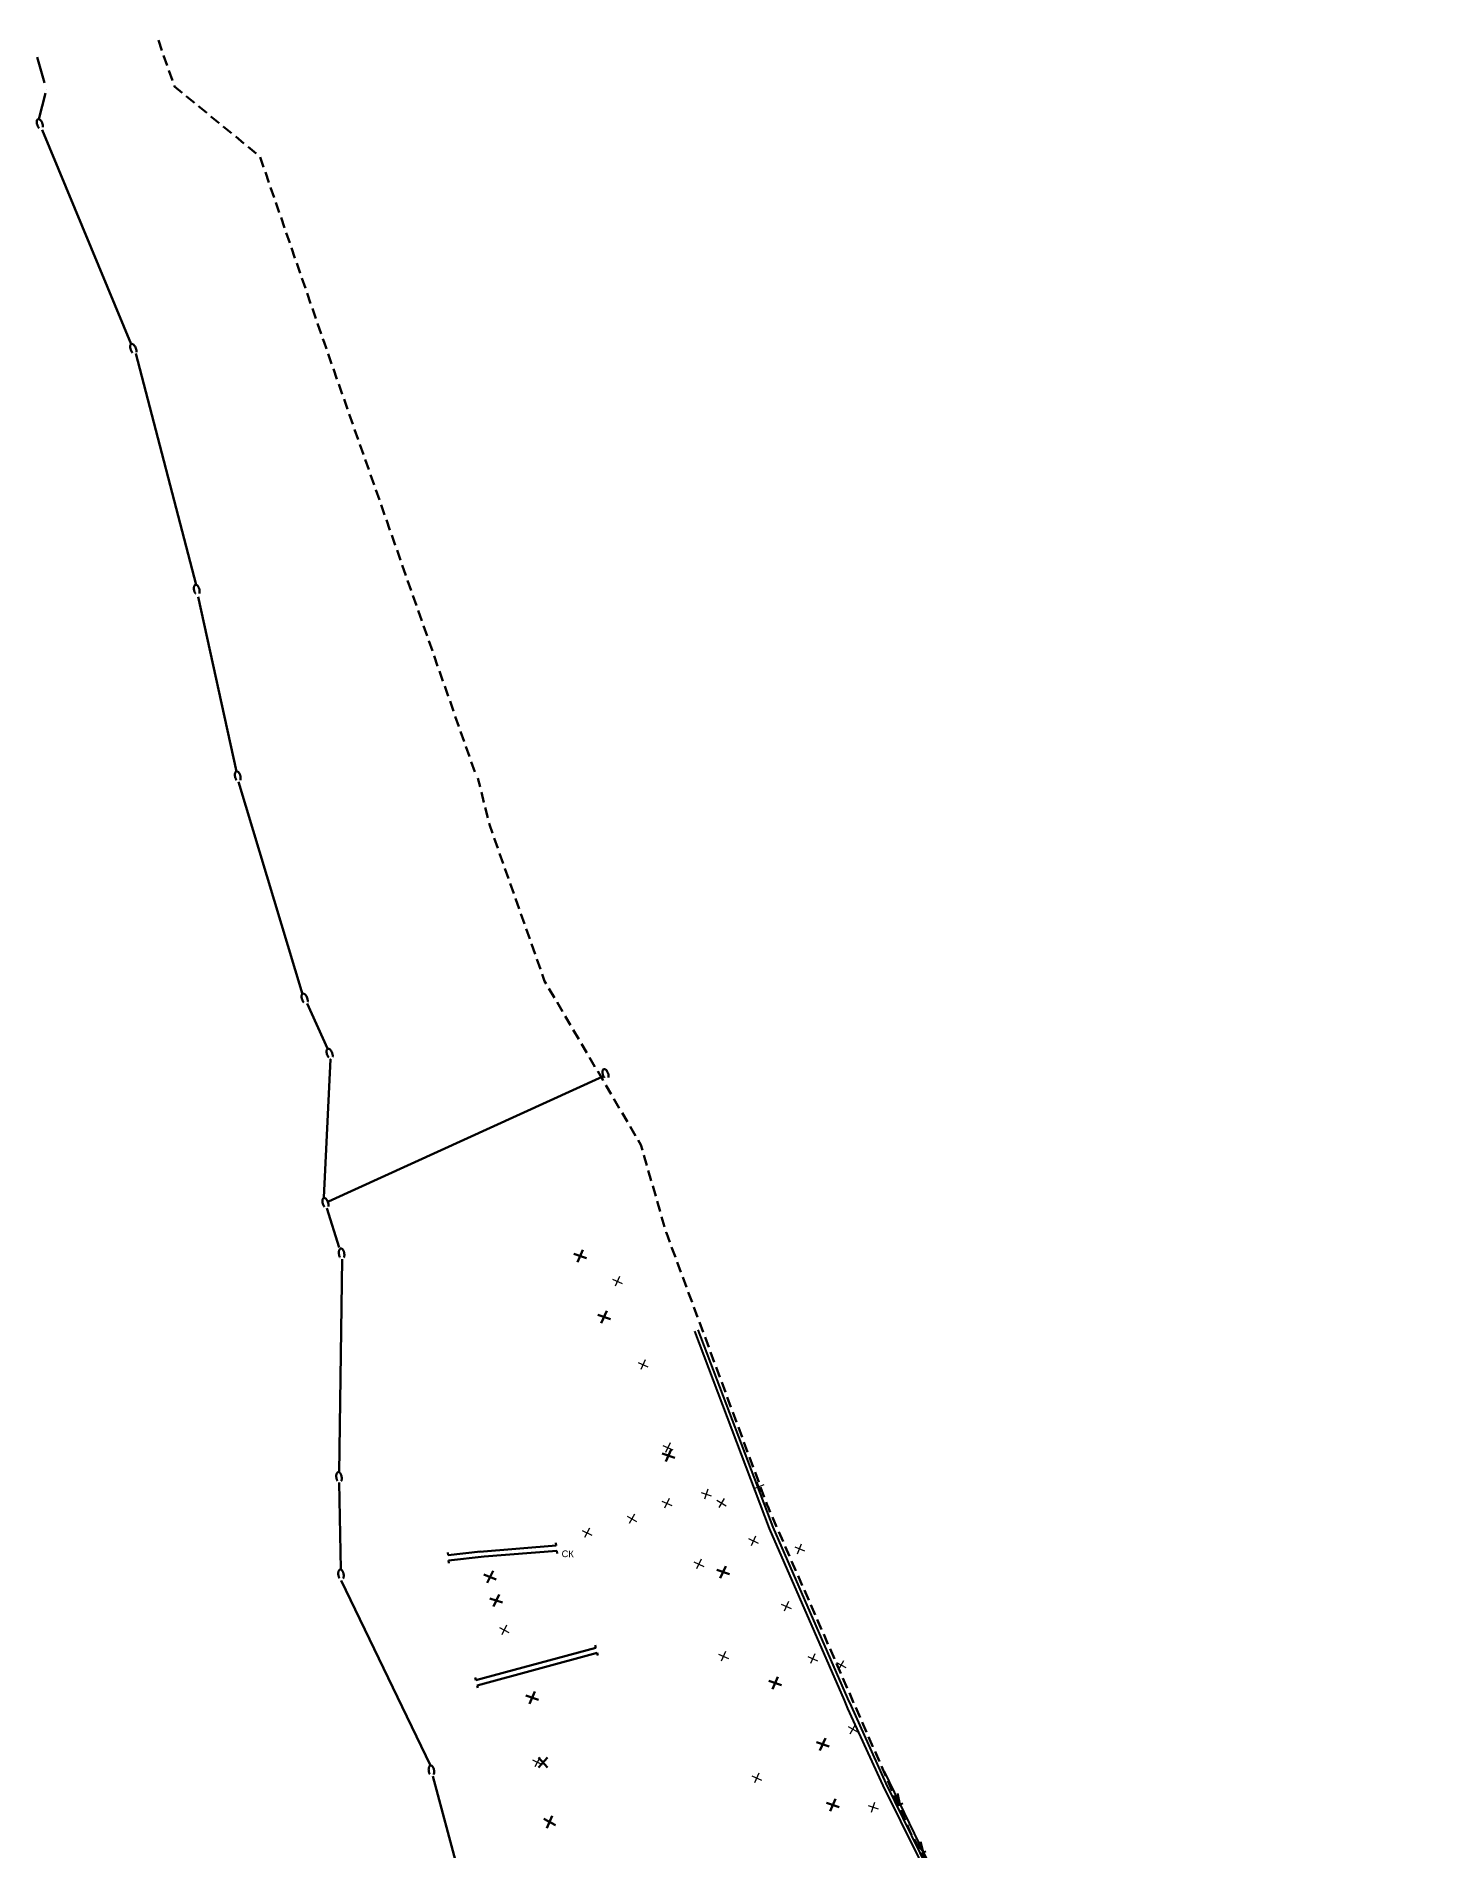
# Model space of a CAD drawing. Extents: x 9060 to 19887, y -4671 to 10703.
# Drawn here: x 10101.5 to 10364.9, y 10363.5 to 10703.5 of the extents above; entities that cross this region are included whole.
import ezdxf
from ezdxf.enums import TextEntityAlignment as Align

# ---------------------------------------------------------------- set-up
doc = ezdxf.new("R2010")
doc.units = 0
for name, pattern in [('20-10', [6, 4, -2]), ('CONTINU', [0]), ('ШТРИХОВАЯ', [0.75, 0.5, -0.25])]:
    doc.linetypes.add(name, pattern=pattern)
for name, color, linetype, lineweight in [('-СЕТИ', 250, 'Continuous', 50), ('МГТ_НВК_В_демонтаж', 4, 'B1', 30), ('МГТ_НВК_В_переустройство', 4, 'В1', 50), ('МГТ_НВК_В_переустройство_доп.слой', 4, 'Continuous', 50), ('МГТ_НВК_К2', 30, 'Continuous', 100), ('МГТ_НВК_К2_демонтаж', 30, 'Continuous', 50), ('МГТ_ЭС', 1, 'WK', 40)]:
    doc.layers.add(name, color=color, linetype=linetype, lineweight=lineweight)
doc.layers.add('МГТ_СС_СЕТИ_постоянный вариант', color=3, linetype='Continuous')
doc.layers.add('СС-изменения_Зырянов', color=7, linetype='Continuous')
doc.styles.add('1409_тхт0', font='calibri.ttf', dxfattribs={"width": 0.8, "oblique": 7})
doc.styles.add('LIN', font='isocteur.ttf', dxfattribs={"oblique": 15, "height": 2.5})
doc.styles.get("Standard").update_dxf_attribs({"font": 'arial.ttf'})
doc.styles.add('СПДС', font='isocpeur.ttf')
doc.linetypes.add('B1', pattern='A,16.258147,-2.141853,["В1",1409_тхт0,S=3,R=0,X=0,Y=-1.5],-6.426757,15.173243', length=40)
doc.linetypes.add('WK', pattern='A,13,-1,["WK",LIN,S=1,R=0,X=0,Y=-1.25],-5.5', length=19.5)
doc.linetypes.add('В1', pattern='A,15,-0.65,["B1",Standard,S=1,R=0,X=0,Y=-1.25],-4', length=19.65)
doc.linetypes.add('канализация_связевая_малая_сущ', pattern='A,5,-2,["/",Standard,S=2,R=0,X=-0.8,Y=-1],-2', length=9)

# ---------------------------------------------------------------- blocks, each defined once
blk = doc.blocks.new('1')
at = {"layer": 'МГТ_НВК_К2_демонтаж'}
for p, q in [((99.39, 113.25), (101.25, 111.57)), ((99.39, 111.57), (101.25, 113.25))]:
    blk.add_line(p, q, dxfattribs=at)
blk = doc.blocks.new('демонтаж В')
at = {"layer": 'МГТ_НВК_В_демонтаж'}
for p, q in [((9310.33, 14043.76), (9308.79, 14045.05)), ((9308.92, 14043.64), (9310.2, 14045.17))]:
    blk.add_line(p, q, dxfattribs=at)
blk = doc.blocks.new('НВК_переустройства_М.Пасс.(корр. 08.2017)')
at = {"layer": 'МГТ_НВК_В_переустройство', "linetype": 'CONTINU'}
for p, q in [((10178.66, 10418.87), (10178.61, 10419.37)), ((10178.66, 10418.87), (10184.73, 10419.52)), ((10184.57, 10419.5), (10198.93, 10420.67)), ((10185.41, 10418.57), (10199.04, 10419.68)), ((10178.77, 10417.86), (10185.41, 10418.57)), ((10178.82, 10417.36), (10178.77, 10417.86)), ((10206.36, 10401.5), (10183.87, 10395.42)), ((10206.58, 10400.53), (10184.09, 10394.45)), ((10183.87, 10395.42), (10183.74, 10395.91))]:
    blk.add_line(p, q, dxfattribs=at)
at = {"layer": 'МГТ_НВК_В_переустройство'}
for p, q in [((10206.36, 10401.5), (10206.23, 10401.99)), ((10206.71, 10400.04), (10206.58, 10400.53)), ((10184.21, 10393.96), (10184.09, 10394.45))]:
    blk.add_line(p, q, dxfattribs=at)
at = {"layer": 'МГТ_НВК_В_демонтаж', "color": 3}
for p, rotation in [((15442.5, 26486.99), 195.448619213123), ((15447.32, 26471.36), 195.448619213123), ((15451.99, 26455.81), 195.448619213123), ((25220.19, 18139.71), 150.7623278538763), ((15451.8, 26445.37), 195.448619213123), ((13819.16, 26892.68), 201.2299559337681), ((17201.18, 25768.61), 189.0995760602159), ((17184.36, 25765.63), 189.0995760602159), ((16088.84, 26211.95), 193.0998428445091), ((15467.99, 26438.33), 195.448619213123), ((-5976.52, 14979.67), 287.8387155694491), ((15457.8, 26433.97), 195.448619213123), ((15474.17, 26426.06), 195.448619213123), ((16073.32, 26193.74), 193.0998428445091), ((15462.41, 26416.69), 195.448619213123), ((15479.13, 26416.27), 195.448619213123), ((-5323.74, 16824.73), 281.1186423388543), ((-5321.54, 16812.71), 281.1186423388543), ((16079.55, 26168.97), 193.0998428445091), ((15468.64, 26393.89), 195.448619213123), ((-6209.36, 13939.33), 291.3148622626242)]:
    blk.add_blockref('демонтаж В', p, dxfattribs=dict(at, rotation=rotation))
at = {"layer": 'МГТ_НВК_К2_демонтаж', "color": 2}
for p, rotation in [((10156, 10331.91), 23.40204541828819), ((10160.47, 10320.49), 23.40204541828819), ((10172.56, 10294.51), 23.40204541828819), ((10133.77, 10273.64), 21.24783549170798), ((10182.77, 10272.67), 23.40204541828819), ((10140.28, 10267.35), 23.40204541828819), ((10192.55, 10251.88), 23.40204541828819), ((10147.01, 10249.15), 23.40204541828819), ((10201.45, 10240.38), 23.40204541828819), ((10307.55, 10278.23), 89.25969543097766), ((10203.35, 10229.03), 23.40204541828819), ((10336.93, 10311.29), 109.2960787732871)]:
    blk.add_blockref('1', p, dxfattribs=dict(at, rotation=rotation))
at = {"layer": 'МГТ_НВК_В_переустройство_доп.слой', "linetype": 'CONTINU', "lineweight": 30, "insert": (10199.95, 10419.74), "char_height": 1.25, "attachment_point": 1, "rotation": 359.2277, "bg_fill": 3, "box_fill_scale": 1.1, "bg_fill_color": 256, "bg_fill_transparency": 0}
blk.add_mtext_dynamic_manual_height_columns('СК', width=1.714, gutter_width=12.5, heights=[0], dxfattribs=at)
at = {"layer": 'МГТ_НВК_В_переустройство', "linetype": 'CONTINU'}
for p, q in [((10198.93, 10420.67), (10198.88, 10421.17)), ((10199.09, 10419.17), (10199.04, 10419.68))]:
    blk.add_line(p, q, dxfattribs=at)
blk = doc.blocks.new('НВК доп. 30.09.19')
at = {"color": 240, "lineweight": 40, "true_color": 0xed1f24}
for p, q in [((10267.94, 10362.79), (10260.43, 10378.32)), ((10263.42, 10372.18), (10262.08, 10373.72)), ((10263.42, 10372.18), (10262.94, 10374.16)), ((10262.97, 10371.95), (10263.86, 10372.4)), ((10267.76, 10363.17), (10266.42, 10364.71)), ((10267.76, 10363.17), (10267.28, 10365.15)), ((10267.31, 10362.94), (10268.2, 10363.39)), ((10285.87, 10327.5), (10267.94, 10362.79)), ((10272.28, 10354.25), (10270.94, 10355.79)), ((10272.28, 10354.25), (10271.81, 10356.23)), ((10271.83, 10354.02), (10272.73, 10354.47)), ((10276.83, 10345.32), (10276.35, 10347.31)), ((10276.83, 10345.32), (10275.49, 10346.86)), ((10276.37, 10345.11), (10277.27, 10345.56)), ((10281.34, 10336.42), (10280, 10337.96)), ((10281.34, 10336.42), (10280.87, 10338.4)), ((10280.89, 10336.19), (10281.79, 10336.64)), ((10285.87, 10327.5), (10284.53, 10329.04)), ((10285.87, 10327.5), (10285.39, 10329.48)), ((10285.42, 10327.28), (10286.32, 10327.72)), ((10286.61, 10324.94), (10287.5, 10325.39)), ((10287.06, 10325.16), (10298.4, 10301.95)), ((10287.06, 10325.16), (10288.39, 10323.62)), ((10287.06, 10325.16), (10287.53, 10323.18)), ((10292.5, 10312.88), (10293.4, 10313.31)), ((10292.95, 10313.1), (10294.3, 10311.57)), ((10292.95, 10313.1), (10293.44, 10311.12)), ((10296.9, 10303.88), (10297.83, 10304.25)), ((10297.37, 10304.07), (10298.7, 10302.52)), ((10297.37, 10304.07), (10297.83, 10302.08)), ((10298.42, 10301.91), (10306.68, 10282.39)), ((10300.93, 10294.69), (10301.85, 10295.09)), ((10301.39, 10294.89), (10302.63, 10293.27)), ((10301.39, 10294.89), (10301.74, 10292.88)), ((10304.82, 10285.5), (10305.76, 10285.84)), ((10305.29, 10285.67), (10306.45, 10283.99)), ((10305.29, 10285.67), (10305.54, 10283.65)), ((10306.69, 10282.37), (10308.39, 10277.91))]:
    blk.add_line(p, q, dxfattribs=at)
at = {"layer": 'МГТ_НВК_К2'}
for p, q in [((10286.59, 10327.85), (10285.07, 10327.11)), ((10285.07, 10327.11), (10286.2, 10324.77)), ((10286.59, 10327.85), (10287.73, 10325.52)), ((10287.17, 10326.66), (10291.12, 10328.36)), ((10291.76, 10328.11), (10302.37, 10307.84)), ((10287.73, 10325.52), (10286.2, 10324.77)), ((10303.4, 10305.89), (10316.15, 10281.53)), ((10326.21, 10283.64), (10316.99, 10281.14)), ((10327.08, 10283.27), (10337.7, 10263.14)), ((10338.61, 10261.42), (10348.72, 10242.26)), ((10346.69, 10241.95), (10348.27, 10241.75))]:
    blk.add_line(p, q, dxfattribs=at)
at = {"layer": 'МГТ_НВК_К2', "lineweight": 100}
for p, q in [((10349.16, 10241.16), (10359.28, 10203.68)), ((10359.76, 10201.9), (10364.04, 10186.03))]:
    blk.add_line(p, q, dxfattribs=at)
at = {"layer": 'МГТ_НВК_К2'}
blk.add_lwpolyline([(10346.05, 10242.46), (10346.29, 10241.48), (10346.77, 10241.6), (10346.53, 10242.58)], close=True, dxfattribs=at)
blk.add_circle((10291.58, 10328.58), 0.5, dxfattribs=at)
at = {"layer": 'МГТ_НВК_К2', "lineweight": 100}
for centre in [(10326.79, 10283.8), (10316.41, 10280.99), (10348.86, 10241.67), (10364.19, 10185.45)]:
    blk.add_circle(centre, 0.6, dxfattribs=at)
at = {"layer": 'МГТ_НВК_К2', "lineweight": 100, "style": 'СПДС', "oblique": 15, "width": 0.85}
for rotation, p in [(298.8828, (10303, 10306.93, -12.82)), (298.4523, (10338.06, 10262.46, -12.82)), (288.7553, (10359.45, 10202.93, -12.82))]:
    blk.add_text('К2', height=1.5, rotation=rotation, dxfattribs=at).set_placement(p, align=Align.MIDDLE)
blk = doc.blocks.new('НВК_14.11.19')
at = {"layer": '-СЕТИ', "color": 40}
blk.add_blockref('НВК доп. 30.09.19', (0, 0), dxfattribs=at)
blk = doc.blocks.new('ЭЭ_03.12.19')
at = {"layer": 'МГТ_ЭС', "color": 6}
blk.add_lwpolyline([(10224.85, 10460.83), (10238.86, 10423.84), (10252.88, 10391.69), (10253.55, 10390.09), (10260.13, 10375.71), (10270.11, 10355.48), (10272.95, 10357), (10285.27, 10339.21), (10289.78, 10332.87), (10296.92, 10322.46), (10299.91, 10317.37), (10310.9, 10300.54), (10325.35, 10278.02), (10332, 10268.02), (10339.58, 10255.29)], dxfattribs=at)
at = {"layer": 'МГТ_ЭС', "color": 1}
blk.add_lwpolyline([(10225.45, 10461.09), (10239.55, 10424.09), (10253.53, 10392), (10254.21, 10390.55), (10260.7, 10376.05), (10270.25, 10356.56), (10272.99, 10358.07), (10279.13, 10349.44), (10297.57, 10323.22), (10300.65, 10317.9), (10311.64, 10301.18), (10325.97, 10278.65), (10332.76, 10268.62), (10340.55, 10255.56), (10352.61, 10212.66), (10364.88, 10215.95)], dxfattribs=at)
blk = doc.blocks.new('Связь_панкр._14.11.19')
at = {"layer": 'МГТ_СС_СЕТИ_постоянный вариант', "color": 3, "linetype": 'канализация_связевая_малая_сущ', "lineweight": 70, "ltscale": 2}
for p, q in [((10119.28, 10645.83), (10102.58, 10685.94)), ((10131.43, 10600.72), (10120.12, 10644.03))]:
    blk.add_line(p, q, dxfattribs=at)
at = {"layer": 'МГТ_СС_СЕТИ_постоянный вариант', "color": 3, "linetype": 'ШТРИХОВАЯ', "lineweight": 60, "ltscale": 10}
for points in [[(10101.63, 10699.61), (10103.37, 10693.55), (10103.37, 10693.55)], [(10101.96, 10687.97), (10103.37, 10693.55)]]:
    blk.add_lwpolyline(points, dxfattribs=at)
at = {"layer": 'МГТ_СС_СЕТИ_постоянный вариант', "color": 3, "linetype": 'канализация_связевая_малая_сущ', "lineweight": 70}
for points in [[(10131.84, 10598.48), (10139.02, 10565.74)], [(10139.36, 10563.79), (10151.39, 10523.97)], [(10152.25, 10522.22), (10156.04, 10513.8)], [(10156.62, 10511.78), (10156.62, 10511.78), (10155.38, 10485.88)], [(10156.28, 10485.14), (10207.67, 10508.58)], [(10158.23, 10476.51), (10158.23, 10476.51), (10155.96, 10483.87)], [(10158.23, 10434.29), (10158.23, 10434.29), (10158.8, 10474.32)], [(10158.23, 10432.49), (10158.57, 10416.22)], [(10158.64, 10414.12), (10175.34, 10379.44)], [(10175.79, 10377.44), (10193.61, 10310.96)]]:
    blk.add_lwpolyline(points, dxfattribs=at)
at = {"layer": 'МГТ_СС_СЕТИ_постоянный вариант', "color": 3, "linetype": 'ШТРИХОВАЯ', "lineweight": 50, "ltscale": 4}
for centre, major_axis in [((10102.15, 10687.03, 141.97), (-0.363, 0.932)), ((10119.67, 10644.89, 141.97), (-0.363, 0.932)), ((10131.56, 10599.74, 141.97), (-0.234, 0.972)), ((10139.25, 10564.77, 141.97), (-0.234, 0.972)), ((10151.78, 10523.14, 141.97), (-0.346, 0.938)), ((10156.46, 10512.82, 141.97), (-0.346, 0.938)), ((10208.17, 10509), (-0.321, 0.947)), ((10155.68, 10484.83, 141.97), (-0.321, 0.947)), ((10158.71, 10475.34, 141.97), (-0.145, 0.989)), ((10158.22, 10433.45, 141.97), (-0.145, 0.989)), ((10158.59, 10415.19, 141.97), (-0.145, 0.989)), ((10175.54, 10378.46, 141.97), (-0.145, 0.989))]:
    blk.add_ellipse(centre, major_axis=major_axis, ratio=0.5, dxfattribs=at)
at = {"layer": 'СС-изменения_Зырянов', "color": 3, "linetype": '20-10', "lineweight": 60, "ltscale": 0.5, "flags": 128}
blk.add_lwpolyline([(10183.66, 10565.67), (10155.42, 10646.15), (10143.41, 10680.96), (10127.4, 10694.08), (10124.1, 10703.5)], dxfattribs=at)
blk.add_lwpolyline([(10272.28, 10359.27), (10270.27, 10358.06), (10265.44, 10366.62, -0.025266), (10265.29, 10366.94), (10238.56, 10428.01, -0.014404), (10238.49, 10428.2), (10219.58, 10479.24, -0.018588), (10219.49, 10479.49), (10214.8, 10495.77), (10196.75, 10526.43), (10186.41, 10555.78), (10184.27, 10564.49)], format="xyb", dxfattribs=at)

msp = doc.modelspace()

# ---------------------------------------------------------------- block references
at = {"layer": '-СЕТИ'}
msp.add_blockref('НВК_переустройства_М.Пасс.(корр. 08.2017)', (0, 0), dxfattribs=at)

# ---------------------------------------------------------------- next in the draw order: block references
for name in ['Связь_панкр._14.11.19', 'ЭЭ_03.12.19']:
    msp.add_blockref(name, (0, 0), dxfattribs=at)
at = {"layer": '-СЕТИ', "color": 40}
msp.add_blockref('НВК доп. 30.09.19', (0, 0), dxfattribs=at)
at = {"layer": '-СЕТИ', "color": 116, "true_color": 0x136734}
msp.add_blockref('НВК_14.11.19', (0, 0), dxfattribs=at)

doc.saveas('drawing.dxf')
